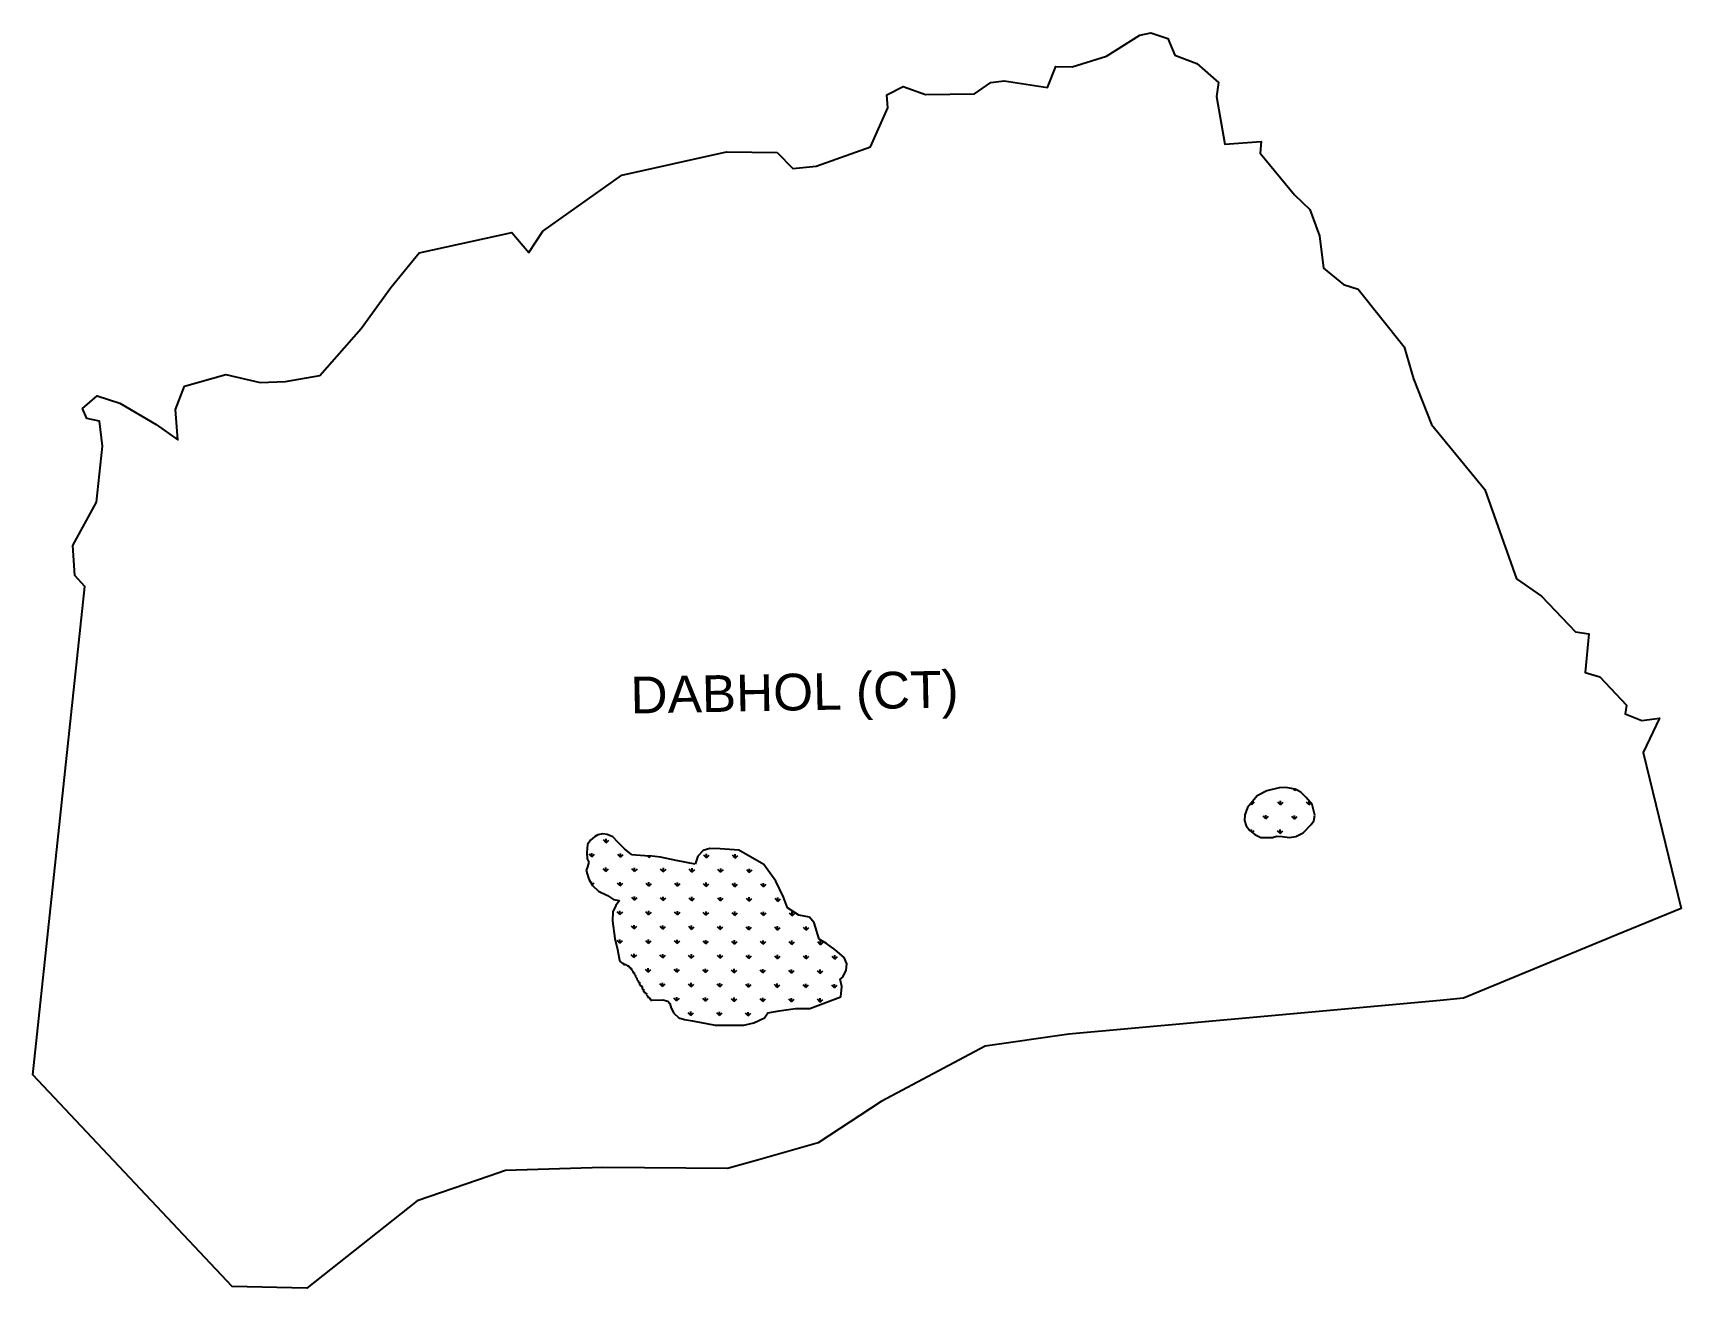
# Model space of a CAD drawing. Header units: metres. Extents: x 303788 to 308665, y 1944228 to 1947942.
import ezdxf

# ---------------------------------------------------------------- set-up
doc = ezdxf.new("R2010")
doc.units = ezdxf.units.M
doc.header["$MEASUREMENT"] = 0
doc.layers.add('MANGROOVES', color=112, linetype='Continuous')
doc.layers.add('VILLAGE NAME', color=250, linetype='Continuous')
doc.styles.get("Standard").update_dxf_attribs({"font": 'simplex.shx'})

msp = doc.modelspace()

# ---------------------------------------------------------------- linework, layer by layer
at = {"color": 3, "flags": 128}
for points in [[(305990.5, 1947587.7), (306036.8, 1947541.1), (306105.4, 1947547.6), (306266.3, 1947605.2), (306318.3, 1947720.3), (306314.8, 1947758.2), (306362.8, 1947783.5), (306428.8, 1947759.2), (306574.7, 1947762), (306622.3, 1947794.7), (306661.9, 1947800.2), (306790.6, 1947780.8), (306814.5, 1947842.9), (306863.1, 1947841.7), (306964.7, 1947872.7), (307063.5, 1947935.4), (307096.4, 1947941.7), (307146.5, 1947924.9), (307167.5, 1947875.9), (307232.1, 1947851.7), (307296.1, 1947795.1), (307290.4, 1947754.2), (307314.7, 1947612.3), (307422.9, 1947620.9), (307419.9, 1947586.2), (307521.4, 1947462.4), (307566, 1947419.7), (307595.3, 1947341.8), (307606.8, 1947245.9), (307666.5, 1947197.6), (307709.9, 1947184.1), (307845.9, 1947012.9), (307872.8, 1946918.6), (307926.9, 1946783.4), (308084.5, 1946591.3), (308177.6, 1946326.5), (308252.3, 1946275.7), (308352.2, 1946170), (308392.3, 1946164.2), (308380.7, 1946049.6), (308424.5, 1946037.1), (308503.8, 1945952.6), (308499.4, 1945927.3), (308549.3, 1945907), (308601.5, 1945914.5), (308552.6, 1945813.1), (308664.8, 1945351.3), (308474.9, 1945273), (308021.2, 1945085.8), (307952.2, 1945079.5), (307420.6, 1945030.9), (306853.6, 1944979), (306605.6, 1944944), (306298.4, 1944780.2), (306111.6, 1944657.7), (305932.2, 1944606.7), (305843.9, 1944581.6), (305474.9, 1944585), (305186.4, 1944575.7), (305138.1, 1944559.2), (304925.5, 1944486.2), (304599, 1944228.3), (304377.7, 1944233.1), (303788.4, 1944858.7), (303941.7, 1946304.1), (303912.7, 1946336.3), (303906.1, 1946425.6), (303976.7, 1946553.6), (303993.9, 1946719.2), (303985.5, 1946792.9), (303948.2, 1946801.3), (303935, 1946830.7), (303978.3, 1946868.1), (304045.2, 1946846.1), (304153, 1946783.5), (304216.8, 1946738.1), (304209.8, 1946828.1), (304236.7, 1946896.4), (304359.1, 1946930.9), (304460.3, 1946907.4), (304535.8, 1946910.8), (304637.6, 1946927.8), (304759.7, 1947067.2), (304846.8, 1947188.6), (304930.7, 1947291.5), (305205, 1947351.4), (305255.7, 1947292.6), (305297.4, 1947354.8), (305530.7, 1947520.9), (305840.2, 1947589.6)], [(305840.2, 1947589.6), (305990.5, 1947587.7)]]:
    msp.add_lwpolyline(points, dxfattribs=at)
at = {"layer": 'MANGROOVES'}
for p, q in [((307411.1, 1945684.7), (307397.3, 1945667.6)), ((307438.9, 1945699.6), (307411.1, 1945684.7)), ((307475.5, 1945708.4), (307438.9, 1945699.6)), ((307495, 1945709.2), (307475.5, 1945708.4)), ((307523.4, 1945704), (307495, 1945709.2)), ((307539.8, 1945695.5), (307523.4, 1945704)), ((307556, 1945679.3), (307539.8, 1945695.5)), ((307573.3, 1945659.3), (307556, 1945679.3)), ((307373.8, 1945628), (307373.6, 1945611.7)), ((307382, 1945649.6), (307373.8, 1945628)), ((307397.3, 1945667.6), (307382, 1945649.6)), ((307581.4, 1945627.7), (307573.3, 1945659.3)), ((307577.9, 1945611.1), (307581.4, 1945627.7)), ((305474.8, 1945571.9), (305459.3, 1945569.5)), ((305487.1, 1945570.3), (305474.8, 1945571.9)), ((307373.6, 1945611.7), (307377.9, 1945596)), ((307377.9, 1945596), (307388.6, 1945582)), ((307388.6, 1945582), (307403.6, 1945570.1)), ((307525.4, 1945563.8), (307547.1, 1945575.4)), ((307547.1, 1945575.4), (307570.8, 1945600)), ((307570.8, 1945600), (307577.9, 1945611.1)), ((305429.2, 1945540.8), (305426.8, 1945516.9)), ((305437.9, 1945553.9), (305429.2, 1945540.8)), ((305449.7, 1945563.6), (305437.9, 1945553.9)), ((305459.3, 1945569.5), (305449.7, 1945563.6)), ((305504, 1945563), (305487.1, 1945570.3)), ((305519.3, 1945547.6), (305504, 1945563)), ((305539.1, 1945527.9), (305519.3, 1945547.6)), ((305559.4, 1945511.1), (305539.1, 1945527.9)), ((305791.2, 1945528.9), (305771.5, 1945522.4)), ((305821.3, 1945527.6), (305791.2, 1945528.9)), ((305877, 1945523.4), (305821.3, 1945527.6)), ((305950.6, 1945481.4), (305877, 1945523.4)), ((307403.6, 1945570.1), (307421.5, 1945561.4)), ((307421.5, 1945561.4), (307455.7, 1945561)), ((307455.7, 1945561), (307468.9, 1945565.4)), ((307468.9, 1945565.4), (307484.8, 1945564.6)), ((307484.8, 1945564.6), (307506.2, 1945561.1)), ((307506.2, 1945561.1), (307525.4, 1945563.8)), ((305429.2, 1945474.8), (305424.9, 1945463.6)), ((305426.8, 1945516.9), (305428.2, 1945498.3)), ((305428.2, 1945498.3), (305433.6, 1945488)), ((305433.6, 1945488), (305429.2, 1945474.8)), ((305559.4, 1945511.1), (305612.1, 1945506.8)), ((305645, 1945503.4), (305612.1, 1945506.8)), ((305691.9, 1945492.9), (305645, 1945503.4)), ((305748.1, 1945482.3), (305691.9, 1945492.9)), ((305755.8, 1945506.5), (305748.1, 1945482.3)), ((305771.5, 1945522.4), (305755.8, 1945506.5)), ((305986.7, 1945432.1), (305950.6, 1945481.4)), ((305424.9, 1945463.6), (305433.2, 1945437.7)), ((305433.2, 1945437.7), (305443.8, 1945419.2)), ((306008.7, 1945385.2), (305986.7, 1945432.1)), ((305443.8, 1945419.2), (305462.1, 1945402.7)), ((305462.1, 1945402.7), (305488.7, 1945389.9)), ((305488.7, 1945389.9), (305505.7, 1945377.8)), ((305505.7, 1945377.8), (305524, 1945374.5)), ((306021, 1945353.7), (306008.7, 1945385.2)), ((305504.4, 1945341.1), (305503.6, 1945313.4)), ((305513.1, 1945359.8), (305504.4, 1945341.1)), ((305524, 1945374.5), (305513.1, 1945359.8)), ((306054.6, 1945331.9), (306021, 1945353.7)), ((306085.9, 1945325.4), (306054.6, 1945331.9)), ((305503.6, 1945313.4), (305510, 1945262.7)), ((306100.3, 1945308.8), (306085.9, 1945325.4)), ((306114.8, 1945260.5), (306100.3, 1945308.8)), ((305510, 1945262.7), (305518.4, 1945230.1)), ((306136.7, 1945247.7), (306114.8, 1945260.5)), ((306161.9, 1945229.4), (306136.7, 1945247.7)), ((305518.4, 1945230.1), (305522.9, 1945203.1)), ((305522.9, 1945203.1), (305525.3, 1945194)), ((305525.3, 1945194), (305525.3, 1945194)), ((305525.3, 1945194), (305527.3, 1945194)), ((305527.3, 1945194), (305531.4, 1945189.9)), ((305531.4, 1945189.9), (305535.4, 1945189.9)), ((305535.4, 1945189.9), (305535.4, 1945185.9)), ((305535.4, 1945185.9), (305539.4, 1945185.8)), ((305539.4, 1945185.8), (305543.4, 1945185.8)), ((305543.4, 1945185.8), (305547.4, 1945181.8)), ((305547.4, 1945181.8), (305551.5, 1945181.7)), ((305551.5, 1945181.7), (305551.4, 1945177.7)), ((306188.8, 1945206.6), (306161.9, 1945229.4)), ((306196.3, 1945187.1), (306188.8, 1945206.6)), ((306194.6, 1945168.8), (306196.3, 1945187.1)), ((305551.4, 1945177.7), (305555.5, 1945177.7)), ((305555.5, 1945177.7), (305555.4, 1945173.6)), ((305555.4, 1945173.6), (305559.5, 1945173.6)), ((305559.5, 1945173.6), (305559.4, 1945169.6)), ((305559.4, 1945169.6), (305563.4, 1945165.5)), ((305563.4, 1945165.5), (305563.4, 1945161.5)), ((305563.4, 1945161.5), (305567.4, 1945161.4)), ((305567.4, 1945161.4), (305567.4, 1945157.4)), ((305567.4, 1945157.4), (305571.4, 1945153.3)), ((305571.4, 1945153.3), (305571.4, 1945149.3)), ((305571.4, 1945149.3), (305575.4, 1945145.2)), ((305575.4, 1945145.2), (305575.3, 1945141.2)), ((305575.3, 1945141.2), (305579.4, 1945137.1)), ((305579.4, 1945137.1), (305579.3, 1945133.1)), ((305579.3, 1945133.1), (305583.4, 1945133.1)), ((305583.4, 1945133.1), (305583.3, 1945129)), ((306177.2, 1945142.1), (306185.1, 1945147.9)), ((306181.7, 1945120.3), (306177.2, 1945142.1)), ((306185.1, 1945147.9), (306194.6, 1945168.8)), ((305583.3, 1945129), (305583.3, 1945125)), ((305583.3, 1945125), (305591.3, 1945120.9)), ((305591.3, 1945120.9), (305591.3, 1945116.9)), ((305591.3, 1945116.9), (305591.3, 1945112.8)), ((305591.3, 1945112.8), (305595.3, 1945112.8)), ((305595.3, 1945108.8), (305595.2, 1945104.7)), ((305595.2, 1945104.7), (305599.3, 1945104.7)), ((305595.3, 1945112.8), (305595.3, 1945108.8)), ((305599.3, 1945104.7), (305599.2, 1945100.7)), ((305599.2, 1945100.7), (305603.3, 1945100.7)), ((305603.3, 1945100.7), (305603.2, 1945096.6)), ((305603.2, 1945096.6), (305607.2, 1945092.6)), ((305607.2, 1945092.6), (305607.2, 1945088.5)), ((305607.2, 1945088.5), (305611.2, 1945088.5)), ((305611.2, 1945088.5), (305611.2, 1945084.5)), ((305611.2, 1945084.5), (305615.3, 1945084.4)), ((305615.3, 1945084.4), (305615.2, 1945080.4)), ((306086.6, 1945055.1), (306178.3, 1945090.1)), ((306178.3, 1945090.1), (306181.7, 1945120.3)), ((305615.2, 1945080.4), (305619.3, 1945080.4)), ((305619.3, 1945080.4), (305652.1, 1945081)), ((305652.1, 1945081), (305666.5, 1945077.2)), ((305666.5, 1945077.2), (305672.9, 1945069.7)), ((305672.9, 1945069.7), (305677.2, 1945056.4)), ((305677.2, 1945056.4), (305684.4, 1945041.9)), ((305684.4, 1945041.9), (305699.5, 1945027.3)), ((305953.2, 1945028), (305962.4, 1945043)), ((305962.4, 1945043), (305996.1, 1945048.2)), ((305996.1, 1945048.2), (306044.6, 1945055)), ((306044.6, 1945055), (306086.6, 1945055.1)), ((305699.5, 1945027.3), (305716, 1945023.2)), ((305716, 1945023.2), (305739.8, 1945018.9)), ((305739.8, 1945018.9), (305806.6, 1945006.3)), ((305806.6, 1945006.3), (305891.4, 1945005.9)), ((305891.4, 1945005.9), (305921.3, 1945013.4)), ((305921.3, 1945013.4), (305953.2, 1945028))]:
    msp.add_line(p, q, dxfattribs=at)
at = {"layer": 'MANGROOVES', "linetype": 'Continuous'}
for p, q in [((307479.4, 1945658.2), (307479.5, 1945669.4)), ((307522.1, 1945700.3), (307517.4, 1945705.1)), ((307522.1, 1945700.3), (307522.2, 1945704.2)), ((307522.1, 1945700.3), (307525, 1945703.1)), ((307394.5, 1945658.8), (307392, 1945661.4)), ((307394.5, 1945658.8), (307402.5, 1945666.7)), ((307394.5, 1945658.8), (307394.6, 1945664.4)), ((307436.6, 1945616.1), (307428.7, 1945624.1)), ((307436.6, 1945616.1), (307436.7, 1945627.3)), ((307436.6, 1945616.1), (307444.6, 1945624)), ((307479.4, 1945658.2), (307471.5, 1945666.2)), ((307479.4, 1945658.2), (307487.4, 1945666.1)), ((307521.5, 1945615.4), (307513.6, 1945623.4)), ((307521.5, 1945615.4), (307521.6, 1945626.7)), ((307521.5, 1945615.4), (307529.5, 1945623.3)), ((307564.2, 1945657.5), (307556.3, 1945665.5)), ((307564.2, 1945657.5), (307564.3, 1945668.8)), ((307564.2, 1945657.5), (307569.9, 1945663.1)), ((307393.9, 1945577.8), (307394, 1945585.2)), ((307396.1, 1945576.1), (307401.9, 1945581.9)), ((307478.7, 1945573.3), (307470.8, 1945581.3)), ((307478.7, 1945573.3), (307478.8, 1945584.6)), ((307478.7, 1945573.3), (307486.8, 1945581.2)), ((305484.4, 1945545.9), (305476.5, 1945554)), ((305484.4, 1945545.9), (305484.5, 1945557.2)), ((305484.4, 1945545.9), (305492.4, 1945553.8)), ((305441.7, 1945503.8), (305433.8, 1945511.9)), ((305441.7, 1945503.8), (305441.8, 1945515.1)), ((305441.7, 1945503.8), (305449.7, 1945511.7)), ((305526.5, 1945503.2), (305518.6, 1945511.2)), ((305526.5, 1945503.2), (305526.6, 1945514.4)), ((305526.5, 1945503.2), (305534.6, 1945511.1)), ((305611.4, 1945502.6), (305606.8, 1945507.2)), ((305611.4, 1945502.6), (305611.4, 1945506.8)), ((305611.4, 1945502.6), (305615.3, 1945506.4)), ((305781.1, 1945501.3), (305773.2, 1945509.3)), ((305781.1, 1945501.3), (305781.2, 1945512.5)), ((305781.1, 1945501.3), (305789.1, 1945509.2)), ((305865.9, 1945500.6), (305858, 1945508.6)), ((305865.9, 1945500.6), (305866, 1945511.9)), ((305865.9, 1945500.6), (305874, 1945508.5)), ((305441.1, 1945423.9), (305441.1, 1945430.2)), ((305442.9, 1945420.8), (305449.1, 1945426.9)), ((305483.8, 1945461.1), (305475.9, 1945469.1)), ((305483.8, 1945461.1), (305483.9, 1945472.3)), ((305483.8, 1945461.1), (305491.8, 1945469)), ((305525.9, 1945418.3), (305518, 1945426.4)), ((305525.9, 1945418.3), (305526, 1945429.6)), ((305525.9, 1945418.3), (305533.9, 1945426.2)), ((305568.6, 1945460.5), (305560.7, 1945468.5)), ((305568.6, 1945460.5), (305568.7, 1945471.7)), ((305568.6, 1945460.5), (305576.7, 1945468.3)), ((305610.7, 1945417.7), (305602.9, 1945425.7)), ((305610.7, 1945417.7), (305610.8, 1945429)), ((305610.7, 1945417.7), (305618.8, 1945425.6)), ((305653.5, 1945459.8), (305645.6, 1945467.8)), ((305653.5, 1945459.8), (305653.6, 1945471.1)), ((305653.5, 1945459.8), (305661.5, 1945467.7)), ((305695.6, 1945417.1), (305695.7, 1945428.3)), ((305738.3, 1945459.2), (305730.4, 1945467.2)), ((305738.3, 1945459.2), (305738.4, 1945470.4)), ((305738.3, 1945459.2), (305746.4, 1945467.1)), ((305780.4, 1945416.4), (305780.5, 1945427.7)), ((305823.2, 1945458.5), (305815.3, 1945466.5)), ((305823.2, 1945458.5), (305823.3, 1945469.8)), ((305823.2, 1945458.5), (305831.2, 1945466.4)), ((305865.3, 1945415.8), (305865.4, 1945427)), ((305908, 1945457.9), (305900.2, 1945465.9)), ((305908, 1945457.9), (305908.1, 1945469.1)), ((305908, 1945457.9), (305916.1, 1945465.8)), ((305950.2, 1945415.1), (305950.2, 1945426.4)), ((305568, 1945375.6), (305560.1, 1945383.6)), ((305568, 1945375.6), (305568.1, 1945386.9)), ((305568, 1945375.6), (305576, 1945383.5)), ((305652.9, 1945375), (305645, 1945383)), ((305652.9, 1945375), (305652.9, 1945386.2)), ((305652.9, 1945375), (305660.9, 1945382.9)), ((305695.6, 1945417.1), (305687.7, 1945425.1)), ((305695.6, 1945417.1), (305703.6, 1945425)), ((305737.7, 1945374.3), (305729.8, 1945382.3)), ((305737.7, 1945374.3), (305737.8, 1945385.6)), ((305737.7, 1945374.3), (305745.7, 1945382.2)), ((305780.4, 1945416.4), (305772.6, 1945424.4)), ((305780.4, 1945416.4), (305788.5, 1945424.3)), ((305822.6, 1945373.7), (305814.7, 1945381.7)), ((305822.6, 1945373.7), (305822.6, 1945384.9)), ((305822.6, 1945373.7), (305830.6, 1945381.6)), ((305865.3, 1945415.8), (305857.4, 1945423.8)), ((305865.3, 1945415.8), (305873.3, 1945423.7)), ((305907.4, 1945373), (305899.5, 1945381.1)), ((305907.4, 1945373), (305907.5, 1945384.3)), ((305907.4, 1945373), (305915.4, 1945380.9)), ((305950.2, 1945415.1), (305942.3, 1945423.2)), ((305950.2, 1945415.1), (305958.2, 1945423)), ((305992.3, 1945372.4), (305984.4, 1945380.4)), ((305992.3, 1945372.4), (305992.3, 1945383.6)), ((305992.3, 1945372.4), (306000.3, 1945380.3)), ((305525.3, 1945333.5), (305517.4, 1945341.5)), ((305525.3, 1945333.5), (305525.3, 1945344.7)), ((305525.3, 1945333.5), (305533.3, 1945341.4)), ((305610.1, 1945332.9), (305602.2, 1945340.9)), ((305610.1, 1945332.9), (305610.2, 1945344.1)), ((305610.1, 1945332.9), (305618.1, 1945340.7)), ((305695, 1945332.2), (305687.1, 1945340.2)), ((305695, 1945332.2), (305695, 1945343.5)), ((305695, 1945332.2), (305703, 1945340.1)), ((305779.8, 1945331.6), (305771.9, 1945339.6)), ((305779.8, 1945331.6), (305779.9, 1945342.8)), ((305779.8, 1945331.6), (305787.8, 1945339.5)), ((305864.7, 1945330.9), (305856.8, 1945338.9)), ((305864.7, 1945330.9), (305864.7, 1945342.2)), ((305864.7, 1945330.9), (305872.7, 1945338.8)), ((305949.5, 1945330.3), (305941.6, 1945338.3)), ((305949.5, 1945330.3), (305949.6, 1945341.5)), ((305949.5, 1945330.3), (305957.5, 1945338.2)), ((306034.4, 1945329.7), (306026.5, 1945337.7)), ((306034.4, 1945329.7), (306034.4, 1945340.9)), ((306034.4, 1945329.7), (306042.4, 1945337.5)), ((305567.4, 1945290.7), (305559.5, 1945298.8)), ((305567.4, 1945290.8), (305567.4, 1945302)), ((305567.4, 1945290.7), (305575.4, 1945298.6)), ((305652.2, 1945290.1), (305644.3, 1945298.1)), ((305652.2, 1945290.1), (305652.3, 1945301.4)), ((305652.2, 1945290.1), (305660.2, 1945298)), ((305737.1, 1945289.5), (305729.2, 1945297.5)), ((305737.1, 1945289.5), (305737.1, 1945300.7)), ((305737.1, 1945289.5), (305745.1, 1945297.4)), ((305821.9, 1945288.8), (305814, 1945296.8)), ((305821.9, 1945288.8), (305822, 1945300.1)), ((305821.9, 1945288.8), (305829.9, 1945296.7)), ((305906.8, 1945288.2), (305898.9, 1945296.2)), ((305906.8, 1945288.2), (305906.8, 1945299.4)), ((305906.8, 1945288.2), (305914.8, 1945296.1)), ((305991.6, 1945287.5), (305983.7, 1945295.6)), ((305991.6, 1945287.5), (305991.7, 1945298.8)), ((305991.6, 1945287.5), (305999.6, 1945295.4)), ((306076.5, 1945286.9), (306068.6, 1945294.9)), ((306076.5, 1945286.9), (306076.5, 1945298.2)), ((306076.5, 1945286.9), (306084.5, 1945294.8)), ((305524.6, 1945248.6), (305516.7, 1945256.7)), ((305524.6, 1945248.6), (305524.7, 1945259.9)), ((305524.6, 1945248.6), (305532.6, 1945256.5)), ((305609.5, 1945248), (305601.6, 1945256)), ((305609.5, 1945248), (305609.6, 1945259.3)), ((305609.5, 1945248), (305617.5, 1945255.9)), ((305694.3, 1945247.4), (305686.4, 1945255.4)), ((305694.3, 1945247.4), (305694.4, 1945258.6)), ((305694.3, 1945247.4), (305702.3, 1945255.3)), ((305779.2, 1945246.7), (305771.3, 1945254.7)), ((305779.2, 1945246.7), (305779.3, 1945258)), ((305779.2, 1945246.7), (305787.2, 1945254.6)), ((305864, 1945246.1), (305856.1, 1945254.1)), ((305864, 1945246.1), (305864.1, 1945257.3)), ((305864, 1945246.1), (305872, 1945254)), ((305948.9, 1945245.4), (305941, 1945253.5)), ((305948.9, 1945245.4), (305949, 1945256.7)), ((305948.9, 1945245.4), (305956.9, 1945253.3)), ((306033.7, 1945244.8), (306025.8, 1945252.8)), ((306033.7, 1945244.8), (306033.8, 1945256.1)), ((306033.7, 1945244.8), (306041.7, 1945252.7)), ((306118.6, 1945244.2), (306110.7, 1945252.2)), ((306118.6, 1945244.2), (306118.7, 1945255.4)), ((306118.6, 1945244.2), (306126.6, 1945252.1)), ((305566.7, 1945205.9), (305558.8, 1945213.9)), ((305566.7, 1945205.9), (305566.8, 1945217.1)), ((305566.7, 1945205.9), (305574.7, 1945213.8)), ((305651.6, 1945205.3), (305643.7, 1945213.3)), ((305651.6, 1945205.3), (305651.7, 1945216.5)), ((305651.6, 1945205.3), (305659.6, 1945213.2)), ((305736.4, 1945204.6), (305728.5, 1945212.6)), ((305736.4, 1945204.6), (305736.5, 1945215.9)), ((305736.4, 1945204.6), (305744.4, 1945212.5)), ((305821.3, 1945204), (305813.4, 1945212)), ((305821.3, 1945204), (305821.4, 1945215.2)), ((305821.3, 1945204), (305829.3, 1945211.9)), ((305906.1, 1945203.3), (305898.2, 1945211.4)), ((305906.1, 1945203.3), (305906.2, 1945214.6)), ((305906.1, 1945203.3), (305914.1, 1945211.2)), ((305991, 1945202.7), (305983.1, 1945210.7)), ((305991, 1945202.7), (305991.1, 1945213.9)), ((305991, 1945202.7), (305999, 1945210.6)), ((306075.8, 1945202.1), (306067.9, 1945210.1)), ((306075.8, 1945202.1), (306075.9, 1945213.3)), ((306075.8, 1945202.1), (306083.8, 1945210)), ((306160.7, 1945201.4), (306152.8, 1945209.4)), ((306160.7, 1945201.4), (306160.8, 1945212.7)), ((306160.7, 1945201.4), (306168.7, 1945209.3)), ((305608.8, 1945163.2), (305600.9, 1945171.2)), ((305608.8, 1945163.2), (305608.9, 1945174.4)), ((305608.8, 1945163.2), (305616.8, 1945171)), ((305693.7, 1945162.5), (305685.8, 1945170.5)), ((305693.7, 1945162.5), (305693.8, 1945173.8)), ((305693.7, 1945162.5), (305701.7, 1945170.4)), ((305778.5, 1945161.9), (305770.6, 1945169.9)), ((305778.5, 1945161.9), (305778.6, 1945173.1)), ((305778.5, 1945161.9), (305786.5, 1945169.8)), ((305863.4, 1945161.2), (305855.5, 1945169.2)), ((305863.4, 1945161.2), (305863.5, 1945172.5)), ((305863.4, 1945161.2), (305871.4, 1945169.1)), ((305948.2, 1945160.6), (305940.3, 1945168.6)), ((305948.2, 1945160.6), (305948.3, 1945171.8)), ((305948.2, 1945160.6), (305956.2, 1945168.5)), ((306033.1, 1945160), (306025.2, 1945168)), ((306033.1, 1945160), (306033.2, 1945171.2)), ((306033.1, 1945160), (306041.1, 1945167.8)), ((306117.9, 1945159.3), (306110, 1945167.3)), ((306117.9, 1945159.3), (306118, 1945170.6)), ((306117.9, 1945159.3), (306125.9, 1945167.2)), ((305608.3, 1945088.5), (305608.3, 1945089.6)), ((305614.4, 1945084.4), (305616.2, 1945086.2)), ((305650.9, 1945120.4), (305643, 1945128.4)), ((305650.9, 1945120.4), (305651, 1945131.7)), ((305650.9, 1945120.4), (305658.9, 1945128.3)), ((305693, 1945077.7), (305685.1, 1945085.7)), ((305693, 1945077.7), (305693.1, 1945088.9)), ((305693, 1945077.7), (305701.1, 1945085.6)), ((305735.8, 1945119.8), (305727.9, 1945127.8)), ((305735.8, 1945119.8), (305735.9, 1945131)), ((305735.8, 1945119.8), (305743.8, 1945127.7)), ((305777.9, 1945077), (305770, 1945085)), ((305777.9, 1945077), (305778, 1945088.3)), ((305777.9, 1945077), (305785.9, 1945084.9)), ((305820.6, 1945119.1), (305812.7, 1945127.1)), ((305820.6, 1945119.1), (305820.7, 1945130.4)), ((305820.6, 1945119.1), (305828.6, 1945127)), ((305862.7, 1945076.4), (305854.8, 1945084.4)), ((305862.7, 1945076.4), (305862.8, 1945087.6)), ((305862.7, 1945076.4), (305870.8, 1945084.3)), ((305905.5, 1945118.5), (305897.6, 1945126.5)), ((305905.5, 1945118.5), (305905.6, 1945129.7)), ((305905.5, 1945118.5), (305913.5, 1945126.4)), ((305947.6, 1945075.7), (305947.7, 1945087)), ((305990.3, 1945117.8), (305982.4, 1945125.9)), ((305990.3, 1945117.8), (305990.4, 1945129.1)), ((305990.3, 1945117.8), (305998.3, 1945125.7)), ((306032.4, 1945075.1), (306032.5, 1945086.4)), ((306075.2, 1945117.2), (306067.3, 1945125.2)), ((306075.2, 1945117.2), (306075.3, 1945128.5)), ((306075.2, 1945117.2), (306083.2, 1945125.1)), ((306117.3, 1945074.5), (306117.4, 1945085.7)), ((306160, 1945116.6), (306152.1, 1945124.6)), ((306160, 1945116.6), (306160.1, 1945127.8)), ((306160, 1945116.6), (306168, 1945124.5)), ((305735.1, 1945034.9), (305727.2, 1945042.9)), ((305735.1, 1945034.9), (305735.2, 1945046.2)), ((305735.1, 1945034.9), (305743.2, 1945042.8)), ((305820, 1945034.3), (305812.1, 1945042.3)), ((305820, 1945034.3), (305820.1, 1945045.5)), ((305820, 1945034.3), (305828, 1945042.2)), ((305904.8, 1945033.6), (305896.9, 1945041.7)), ((305904.8, 1945033.6), (305904.9, 1945044.9)), ((305904.8, 1945033.6), (305912.9, 1945041.5)), ((305947.6, 1945075.7), (305939.7, 1945083.8)), ((305947.6, 1945075.7), (305955.6, 1945083.6)), ((306032.4, 1945075.1), (306024.5, 1945083.1)), ((306032.4, 1945075.1), (306040.5, 1945083)), ((306117.3, 1945074.5), (306109.4, 1945082.5)), ((306117.3, 1945074.5), (306125.3, 1945082.4))]:
    msp.add_line(p, q, dxfattribs=at)

# ---------------------------------------------------------------- texts
at = {"layer": 'VILLAGE NAME', "insert": (305555.4, 1946036.7), "char_height": 108.748, "attachment_point": 1, "rotation": 1.1028}
msp.add_mtext_dynamic_manual_height_columns('{\\fArial|b0|i0|c0|p34;DABHOL (CT)}', width=1571.314, gutter_width=543.7, heights=[0], dxfattribs=at)

doc.saveas('drawing.dxf')
